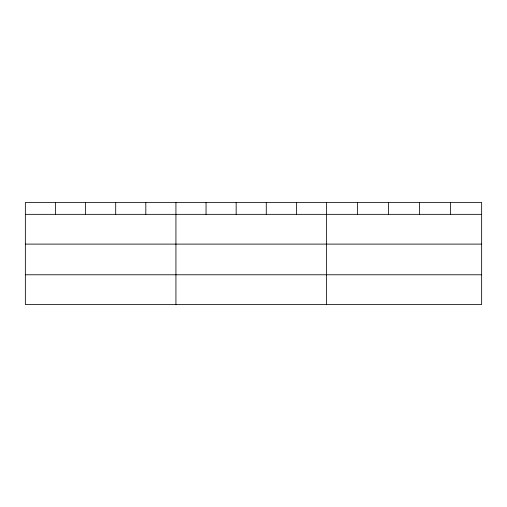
<?xml version="1.0" encoding="UTF-8"?>
<svg xmlns="http://www.w3.org/2000/svg" width="507" height="507" viewBox="0 0 507 507"><rect width="100%" height="100%" fill="white"/><g stroke="black" fill="none" stroke-linecap="round" stroke-linejoin="round"><path stroke-width="0.76" d="M481.65 244.108L481.65 202.458L25.35 202.458L25.35 304.542L481.65 304.542L481.65 244.108L25.35 244.108M25.35 214.341L481.65 214.341M25.35 274.775L481.65 274.775M450.622 202.458L450.622 214.341M419.593 202.458L419.593 214.341M388.565 202.458L388.565 214.341M357.536 202.458L357.536 214.341M326.508 202.458L326.508 304.542M296.392 202.458L296.392 214.341M266.276 202.458L266.276 214.341M236.161 202.458L236.161 214.341M206.045 202.458L206.045 214.341M175.929 202.458L175.929 304.542M145.813 202.458L145.813 214.341M115.697 202.458L115.697 214.341M85.582 202.458L85.582 214.341M55.466 202.458L55.466 214.341"/></g></svg>
